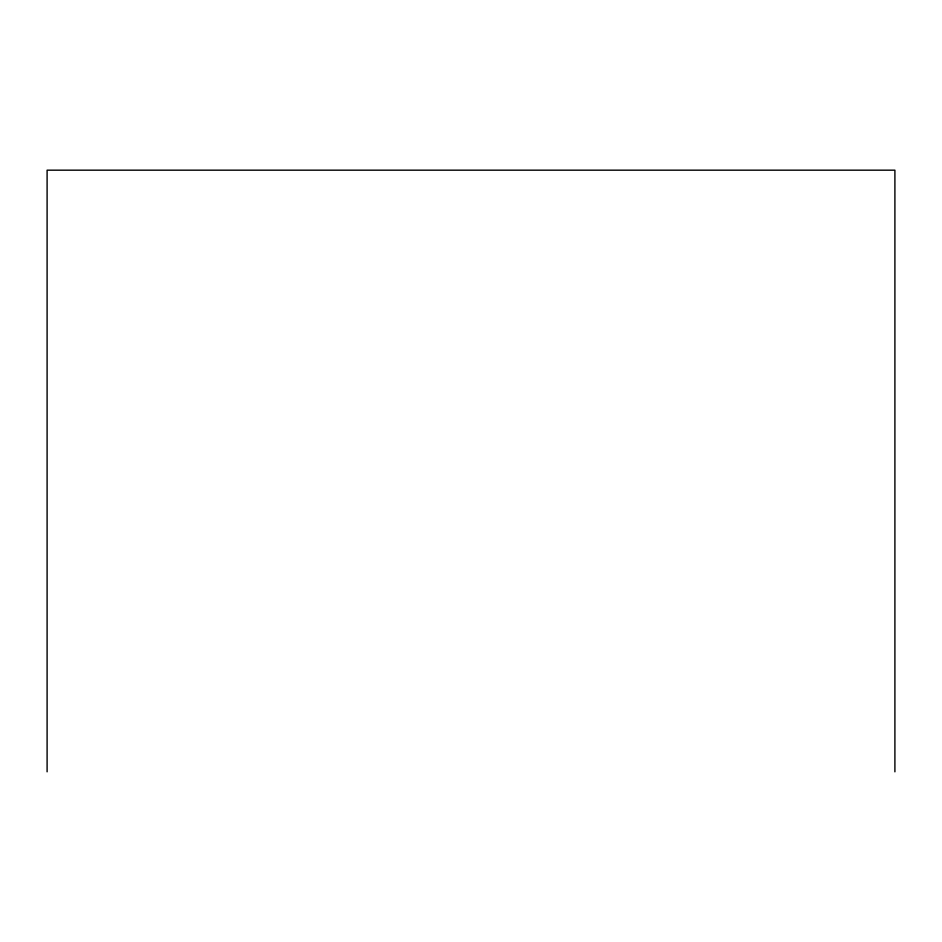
<?xml version="1.0" encoding="UTF-8"?>
<svg xmlns="http://www.w3.org/2000/svg" width="942" height="942" viewBox="0 0 942 942"><rect width="100%" height="100%" fill="white"/><g stroke="black" fill="none" stroke-linecap="round" stroke-linejoin="round"><path stroke-width="1.41" d="M894.9 771.828L894.9 170.172L47.1 170.172L47.1 771.828"/></g></svg>
